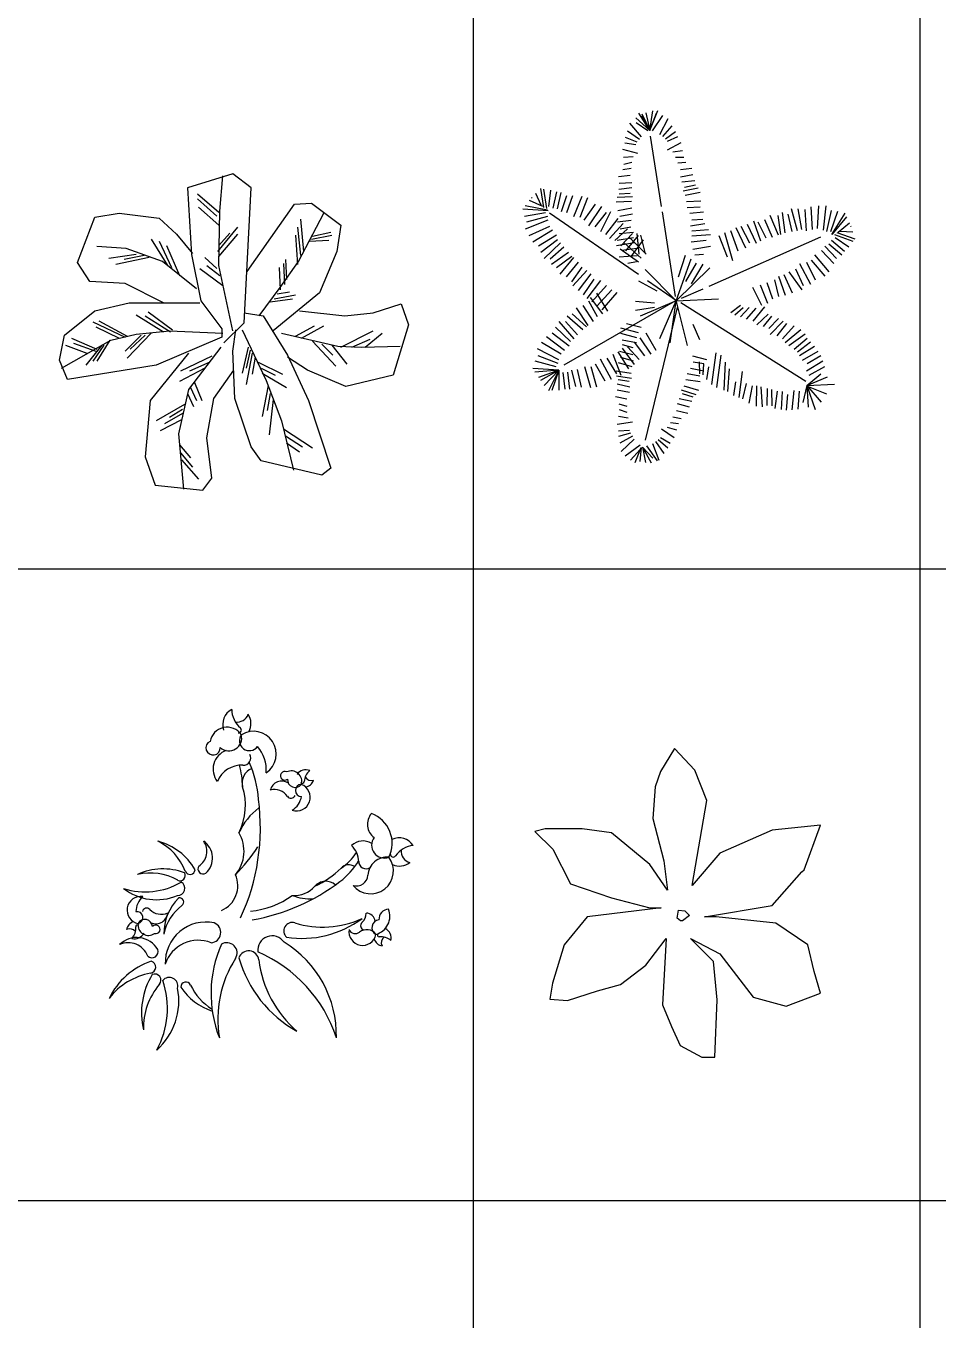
# Model space of a CAD drawing. Header units: inches. Extents: x 7658 to 73799, y 48 to 40262.
# Drawn here: x 15635 to 19816, y 19380 to 25311 of the extents above; entities that cross this region are included whole.
import ezdxf

# ---------------------------------------------------------------- set-up
doc = ezdxf.new("R2010")
doc.units = ezdxf.units.IN
doc.layers.add('www.cad-blocks.net', color=7, linetype='Continuous')
doc.styles.get("Standard").update_dxf_attribs({"font": 'arial.ttf'})

# ---------------------------------------------------------------- blocks, each defined once
blk = doc.blocks.new('A$C516926BB')
for p, q in [((6.2986, 38.5194), (6.2986, 0)), ((8.3458, 38.5194), (8.3458, 0)), ((0, 22.1292), (62.4121, 22.1292)), ((0, 19.2339), (62.4121, 19.2339))]:
    blk.add_line(p, q)
blk = doc.blocks.new('A$C240F5B3B')
at = {"color": 0}
for p, q in [((0.7949, 1.4501), (0.5869, 1.3855)), ((0.7348, 1.2793), (0.7487, 1.4409)), ((0.8781, 1.3855), (0.7949, 1.4501)), ((0.5869, 1.3855), (0.6054, 1.0807)), ((0.8457, 0.7666), (0.8781, 1.3855)), ((0.6331, 1.3578), (0.7302, 1.2746)), ((0.6331, 1.3347), (0.7209, 1.2562)), ((0.8596, 1.0022), (1.0768, 1.3116)), ((1.0768, 1.3116), (1.1553, 1.3162)), ((1.1553, 1.3162), (1.2894, 1.2146)), ((0.0832, 1.0437), (0.1617, 1.2515)), ((0.1617, 1.2515), (0.2727, 1.27)), ((0.2727, 1.27), (0.4575, 1.2469)), ((0.4575, 1.2469), (0.5361, 1.173)), ((0.6377, 1.2977), (0.7302, 1.2146)), ((0.7302, 1.0299), (0.7348, 1.2793)), ((1.0953, 1.0483), (1.2108, 1.27)), ((0.7256, 1.0945), (0.818, 1.2054)), ((1.0906, 1.2054), (1.1045, 1.076)), ((1.1045, 1.2423), (1.1184, 1.0945)), ((1.2894, 1.2146), (1.2709, 1.0945)), ((0.4205, 1.1499), (0.4945, 1.0299)), ((0.4575, 1.1407), (0.513, 1.0206)), ((0.5361, 1.173), (0.61, 1.0853)), ((0.7302, 1.1222), (0.781, 1.1777)), ((0.7302, 1.0714), (0.818, 1.173)), ((1.0814, 1.1684), (1.0906, 1.0345)), ((1.1461, 1.1407), (1.2339, 1.1453)), ((1.1553, 1.1499), (1.2478, 1.1684)), ((1.16, 1.1638), (1.2431, 1.1823)), ((0.305, 1.1084), (0.171, 1.1176)), ((0.3512, 1.0807), (0.2264, 1.0622)), ((0.3882, 1.076), (0.2958, 1.0576)), ((0.4714, 1.0483), (0.305, 1.1084)), ((0.4899, 1.1222), (0.5499, 0.9837)), ((0.6054, 1.0807), (0.647, 0.8682)), ((1.2709, 1.0945), (1.1923, 0.9052)), ((0.1386, 0.956), (0.0832, 1.0437)), ((0.4113, 1.0668), (0.2588, 1.0345)), ((0.6285, 0.9236), (0.4714, 1.0483)), ((0.6424, 1.016), (0.7487, 0.9375)), ((0.6655, 1.0668), (0.7209, 1.016)), ((0.6747, 1.0299), (0.7348, 0.9837)), ((0.7949, 0.7297), (0.7302, 1.0299)), ((1.0075, 1.0206), (1.0121, 0.919)), ((1.0121, 0.9283), (1.0953, 1.0483)), ((1.0259, 1.0391), (1.0306, 0.9421)), ((1.0352, 1.0576), (1.0398, 0.9652)), ((0.3004, 0.9467), (0.1386, 0.956)), ((0.476, 0.859), (0.3004, 0.9467)), ((0.915, 0.799), (1.0121, 0.9283)), ((1.1923, 0.9052), (0.9797, 0.7297)), ((0.9843, 0.8775), (1.0814, 0.8959)), ((0.9982, 0.9006), (1.0537, 0.9098)), ((0.1617, 0.822), (0.3189, 0.859)), ((0.3189, 0.859), (0.6424, 0.859)), ((0.647, 0.8682), (0.744, 0.7389)), ((0.9659, 0.8636), (1.0675, 0.8775)), ((1.4372, 0.8128), (1.5666, 0.8544)), ((1.5666, 0.8544), (1.599, 0.7574)), ((0.0231, 0.7112), (0.1617, 0.822)), ((0.1525, 0.7712), (0.3004, 0.702)), ((0.1802, 0.7759), (0.3096, 0.7066)), ((0.3512, 0.8036), (0.476, 0.7251)), ((0.3928, 0.799), (0.5083, 0.7251)), ((0.4067, 0.8174), (0.5176, 0.7343)), ((0.8457, 0.8128), (0.9335, 0.799)), ((0.9335, 0.799), (1.0444, 0.6188)), ((1.0999, 0.822), (1.3078, 0.799)), ((1.3078, 0.799), (1.4372, 0.8128)), ((0.1664, 0.7482), (0.2727, 0.6974)), ((0.2357, 0.6881), (0.3512, 0.7158)), ((0.4205, 0.7204), (0.3096, 0.605)), ((0.3512, 0.7158), (0.5037, 0.7297)), ((0.5037, 0.7297), (0.7487, 0.7204)), ((0.744, 0.7389), (0.744, 0.702)), ((0.7527, 0.6761), (0.8457, 0.7666)), ((0.7949, 0.6373), (0.8087, 0.7343)), ((0.8365, 0.7343), (0.9474, 0.5034)), ((1.0167, 0.7204), (1.2755, 0.6604)), ((1.0814, 0.7066), (1.1692, 0.7528)), ((1.1091, 0.6974), (1.2108, 0.7528)), ((1.2894, 0.6558), (1.4372, 0.7297)), ((1.4003, 0.6558), (1.4788, 0.7204)), ((1.599, 0.7574), (1.5297, 0.5265)), ((0, 0.5958), (0.0231, 0.7112)), ((0.0092, 0.5588), (0.2357, 0.6881)), ((0.0277, 0.665), (0.1248, 0.6281)), ((0.0555, 0.6974), (0.171, 0.6466)), ((0.0647, 0.6743), (0.1664, 0.6373)), ((0.1941, 0.665), (0.1202, 0.5727)), ((0.2033, 0.665), (0.1525, 0.5911)), ((0.2311, 0.6881), (0.171, 0.5911)), ((0.3743, 0.7112), (0.3004, 0.6373)), ((0.3928, 0.7112), (0.3235, 0.6466)), ((0.744, 0.702), (0.4437, 0.5727)), ((0.7394, 0.6558), (0.5915, 0.4618)), ((0.8642, 0.6558), (0.8365, 0.5357)), ((1.16, 0.6835), (1.2663, 0.568)), ((1.2016, 0.6696), (1.2524, 0.6188)), ((1.2478, 0.665), (1.3171, 0.5773)), ((1.2755, 0.6604), (1.3864, 0.6558)), ((1.3402, 0.6558), (1.4234, 0.6927)), ((1.3864, 0.6558), (1.562, 0.6604)), ((0.037, 0.508), (0, 0.5958)), ((0.5915, 0.6281), (0.4159, 0.411)), ((0.6978, 0.6142), (0.5546, 0.545)), ((0.8041, 0.4203), (0.7949, 0.6373)), ((0.8734, 0.6419), (0.855, 0.5588)), ((0.8827, 0.6281), (0.855, 0.4849)), ((0.8965, 0.6096), (0.8827, 0.5311)), ((1.0444, 0.6188), (1.1415, 0.411)), ((1.1369, 0.5496), (1.0444, 0.6096)), ((0.4437, 0.5727), (0.037, 0.508)), ((0.6655, 0.5588), (0.5499, 0.4988)), ((0.6886, 0.5865), (0.5962, 0.545)), ((0.7071, 0.4203), (0.7995, 0.5496)), ((0.9104, 0.5865), (1.0213, 0.5311)), ((0.9243, 0.5588), (0.989, 0.5265)), ((0.9289, 0.5357), (1.0398, 0.4711)), ((1.3125, 0.4757), (1.1369, 0.5496)), ((0.6193, 0.4942), (0.6516, 0.411)), ((0.9566, 0.4803), (0.9289, 0.3371)), ((0.9474, 0.5034), (1.0167, 0.3187)), ((1.5297, 0.5265), (1.3125, 0.4757)), ((0.5915, 0.4618), (0.5453, 0.2586)), ((0.5869, 0.4434), (0.6146, 0.3833)), ((0.6008, 0.4711), (0.6285, 0.411)), ((0.6747, 0.2401), (0.7071, 0.4203)), ((0.8781, 0.1986), (0.8041, 0.4203)), ((0.9659, 0.4434), (0.952, 0.3648)), ((0.9797, 0.4156), (0.9612, 0.254)), ((0.4159, 0.411), (0.3928, 0.1524)), ((0.573, 0.3926), (0.4437, 0.3187)), ((0.5638, 0.3695), (0.5037, 0.3325)), ((1.1415, 0.411), (1.2431, 0.1016)), ((0.5592, 0.3233), (0.4621, 0.2725)), ((0.5638, 0.351), (0.4806, 0.3048)), ((1.0167, 0.3187), (1.0722, 0.0924)), ((0.5453, 0.2586), (0.5684, 0.0046)), ((0.6978, 0.0554), (0.6747, 0.2401)), ((1.0259, 0.2817), (1.16, 0.194)), ((1.0352, 0.2494), (1.1137, 0.1986)), ((0.5499, 0.2078), (0.6008, 0.1478)), ((0.9243, 0.1339), (0.8781, 0.1986)), ((1.0398, 0.2171), (1.0999, 0.1755)), ((0.3928, 0.1524), (0.439, 0.0231)), ((0.5546, 0.1709), (0.61, 0.1062)), ((0.5592, 0.1385), (0.6377, 0.0508)), ((1.2016, 0.0693), (0.9243, 0.1339)), ((1.2431, 0.1016), (1.2016, 0.0693)), ((0.439, 0.0231), (0.6562, 0)), ((0.6562, 0), (0.6978, 0.0554))]:
    blk.add_line(p, q, dxfattribs=at)
blk = doc.blocks.new('A$C15D5407B')
at = {"color": 0}
for p, q in [((0.5828, 1.5235), (0.5319, 1.603)), ((0.565, 1.6047), (0.5828, 1.5235)), ((0.5828, 1.5235), (0.6194, 1.6155)), ((0.5828, 1.5235), (0.5966, 1.6145)), ((0.5828, 1.5235), (0.613, 1.6026)), ((0.5444, 1.4954), (0.4904, 1.5579)), ((0.5828, 1.5235), (0.5192, 1.5819)), ((0.573, 1.5224), (0.5199, 1.5592)), ((0.5828, 1.5235), (0.545, 1.5888)), ((0.5467, 1.6008), (0.5828, 1.5235)), ((0.5949, 1.5224), (0.6417, 1.5926)), ((0.6292, 1.5056), (0.6667, 1.5793)), ((0.6417, 1.4957), (0.6854, 1.5458)), ((0.525, 1.4699), (0.4715, 1.4912)), ((0.5347, 1.4827), (0.4803, 1.5209)), ((0.6363, 1.1762), (0.5861, 1.4972)), ((0.6542, 1.4856), (0.701, 1.5191)), ((0.6635, 1.4755), (0.7104, 1.4957)), ((0.5279, 1.4189), (0.4592, 1.4365)), ((0.5183, 1.4579), (0.468, 1.4662)), ((0.6635, 1.4354), (0.726, 1.4689)), ((0.6885, 1.4254), (0.7322, 1.4321)), ((0.506, 1.4032), (0.462, 1.3993)), ((0.4995, 1.3775), (0.4631, 1.3686)), ((0.701, 1.402), (0.7385, 1.402)), ((0.7104, 1.3752), (0.7479, 1.3786)), ((0.4919, 1.3171), (0.4388, 1.3108)), ((0.4968, 1.3493), (0.4596, 1.3436)), ((0.7228, 1.3451), (0.7759, 1.3518)), ((0.7228, 1.3116), (0.7791, 1.3217)), ((0.0976, 1.1712), (0.0828, 1.258)), ((0.1099, 1.1657), (0.097, 1.2543)), ((0.1202, 1.1747), (0.1294, 1.2502)), ((0.4995, 1.2603), (0.4403, 1.2526)), ((0.4999, 1.2846), (0.4429, 1.2809)), ((0.7291, 1.2882), (0.7884, 1.2949)), ((0.7354, 1.248), (0.804, 1.2615)), ((0.7416, 1.2648), (0.7916, 1.2748)), ((0.0926, 1.1754), (0.0309, 1.2024)), ((0.0438, 1.2173), (0.0411, 1.2142)), ((0.0847, 1.1822), (0.0603, 1.2352)), ((0.1394, 1.1672), (0.1559, 1.2431)), ((0.1599, 1.164), (0.1765, 1.2399)), ((0.1776, 1.1521), (0.203, 1.2256)), ((0.2027, 1.1478), (0.2296, 1.2256)), ((0.235, 1.1295), (0.2723, 1.2235)), ((0.263, 1.1267), (0.2989, 1.2163)), ((0.4987, 1.1981), (0.4288, 1.1947)), ((0.503, 1.2198), (0.4331, 1.2164)), ((0.4929, 1.2346), (0.442, 1.2324)), ((0.7447, 1.228), (0.8134, 1.2414)), ((0.7509, 1.1979), (0.8165, 1.2012)), ((0.1162, 1.1552), (0, 1.1637)), ((0.1053, 1.1457), (0.008, 1.1294)), ((0.113, 1.1579), (0.0118, 1.1791)), ((0.1141, 1.1291), (0.0181, 1.1029)), ((0.5311, 0.8633), (0.1231, 1.1447)), ((0.2821, 1.1121), (0.334, 1.1855)), ((0.3027, 1.0876), (0.362, 1.1756)), ((0.3321, 1.082), (0.384, 1.1484)), ((0.3585, 1.0607), (0.4046, 1.1523)), ((0.4999, 1.1674), (0.4354, 1.1549)), ((0.5032, 1.1406), (0.4448, 1.1297)), ((0.7009, 0.7629), (0.6402, 1.1516)), ((0.7541, 1.1711), (0.8134, 1.1745)), ((0.7666, 1.1444), (0.829, 1.1511)), ((1.1725, 1.044), (1.135, 1.1343)), ((1.1694, 1.1343), (1.1818, 1.0473)), ((1.2037, 1.054), (1.1912, 1.1477)), ((1.2349, 1.0607), (1.2162, 1.141)), ((1.2599, 1.0641), (1.2318, 1.1644)), ((1.2787, 1.0708), (1.263, 1.1644)), ((1.3005, 1.0641), (1.2943, 1.161)), ((1.3286, 1.0708), (1.3224, 1.1745)), ((1.3505, 1.0741), (1.3567, 1.1778)), ((1.3786, 1.0674), (1.3911, 1.1778)), ((1.3942, 1.0607), (1.416, 1.1577)), ((1.4129, 1.0607), (1.4441, 1.1544)), ((1.4163, 1.0466), (1.4782, 1.1453)), ((1.4202, 1.0482), (1.4863, 1.1277)), ((0.1155, 1.1121), (0.0121, 1.0715)), ((0.1227, 1.0842), (0.0282, 1.0411)), ((0.3806, 1.0476), (0.437, 1.1199)), ((0.3982, 1.0287), (0.4604, 1.097)), ((0.4217, 1.02), (0.4809, 1.0726)), ((0.4975, 1.1117), (0.4352, 1.1032)), ((0.4956, 1.0802), (0.4463, 1.0715)), ((0.7697, 1.0875), (0.8353, 1.0975)), ((0.7759, 1.1142), (0.8259, 1.1176)), ((0.7759, 1.0641), (0.8509, 1.0708)), ((1.0226, 0.9838), (0.9789, 1.0774)), ((1.0414, 1.0072), (1.0007, 1.0841)), ((1.0288, 1.0942), (1.0695, 1.0072)), ((1.0913, 1.0172), (1.0601, 1.1075)), ((1.1163, 1.0306), (1.0788, 1.1042)), ((1.1444, 1.034), (1.11, 1.1142)), ((1.4452, 1.058), (1.498, 1.0999)), ((1.505, 1.0815), (1.5036, 1.0853)), ((0.1359, 1.0664), (0.0472, 1.0123)), ((0.155, 1.0447), (0.0722, 0.9938)), ((0.1593, 1.0223), (0.0838, 0.9646)), ((0.174, 1.0089), (0.0985, 0.937)), ((0.5132, 1.0088), (0.4298, 0.9951)), ((0.5076, 1.0315), (0.4332, 1.02)), ((0.5081, 1.0557), (0.442, 1.0498)), ((0.4497, 0.9959), (0.503, 1.0524)), ((0.5423, 0.9393), (0.4654, 1.0091)), ((0.4731, 0.973), (0.531, 1.0425)), ((0.5652, 0.957), (0.4869, 1.0359)), ((0.4981, 0.9473), (0.553, 1.0223)), ((0.5337, 0.9571), (0.5241, 1.0522)), ((0.561, 0.9644), (0.5416, 1.0447)), ((0.7728, 1.0139), (0.8415, 1.0205)), ((0.7759, 1.0407), (0.8602, 1.0473)), ((0.8545, 0.8107), (1.3661, 1.0358)), ((0.9383, 0.9436), (0.9009, 1.0407)), ((0.9626, 0.9268), (0.9258, 1.054)), ((0.9883, 0.9704), (0.954, 1.0641)), ((1.416, 1.0205), (1.4754, 0.9704)), ((1.4285, 1.0473), (1.5128, 1.0172)), ((1.4317, 1.034), (1.4941, 0.9904)), ((1.4391, 1.0556), (1.5228, 1.028)), ((1.4549, 1.0618), (1.5132, 1.0586)), ((0.1887, 0.9884), (0.1264, 0.9342)), ((0.2092, 0.9639), (0.1322, 0.909)), ((0.5246, 0.9495), (0.4426, 0.9431)), ((0.5313, 0.9201), (0.4465, 0.9802)), ((0.5227, 0.9835), (0.4544, 0.9735)), ((0.7135, 0.8536), (0.7461, 0.9526)), ((0.7791, 0.9805), (0.8602, 0.9938)), ((0.7884, 0.9537), (0.829, 0.957)), ((1.338, 0.9537), (1.4036, 0.8767)), ((1.3692, 0.9737), (1.4254, 0.9135)), ((1.3848, 0.9938), (1.4379, 0.9369)), ((1.4036, 1.0039), (1.4629, 0.9537)), ((0.1543, 0.8959), (0.2253, 0.9477)), ((0.2327, 0.941), (0.1704, 0.8656)), ((0.2547, 0.9208), (0.1998, 0.8529)), ((0.2708, 0.8976), (0.2233, 0.83)), ((0.5219, 0.9213), (0.4817, 0.9149)), ((0.7041, 0.7429), (0.772, 0.9352)), ((0.7041, 0.7429), (0.8572, 0.8941)), ((0.7472, 0.831), (0.7961, 0.915)), ((0.7743, 0.8209), (0.8269, 0.9105)), ((1.2506, 0.8901), (1.2849, 0.8131)), ((1.2693, 0.9135), (1.3192, 0.8198)), ((1.3005, 0.9202), (1.3411, 0.8399)), ((1.3224, 0.9302), (1.3848, 0.8566)), ((0.2943, 0.8818), (0.2291, 0.8119)), ((0.2556, 0.7906), (0.3134, 0.8672)), ((0.3266, 0.8424), (0.2776, 0.7705)), ((0.356, 0.8367), (0.2937, 0.7543)), ((0.6156, 0.7875), (0.5327, 0.834)), ((0.7041, 0.7429), (0.5621, 0.8865)), ((0.7048, 0.7434), (0.5721, 0.8349)), ((1.1537, 0.8399), (1.1725, 0.763)), ((1.1725, 0.8566), (1.2037, 0.7697)), ((1.1975, 0.8634), (1.2349, 0.7797)), ((1.2193, 0.8767), (1.2787, 0.7931)), ((0.3839, 0.8127), (0.3172, 0.7385)), ((0.3389, 0.7776), (0.3885, 0.6954)), ((0.4089, 0.7941), (0.3393, 0.7183)), ((0.431, 0.7811), (0.3628, 0.7025)), ((0.7283, 0.7551), (0.8273, 0.7987)), ((1.0539, 0.8065), (1.0944, 0.7229)), ((1.0882, 0.8165), (1.1225, 0.7328)), ((1.1194, 0.8265), (1.1444, 0.753)), ((0.7009, 0.7434), (0.188, 0.4482)), ((0.3246, 0.6481), (0.2771, 0.7213)), ((0.343, 0.6696), (0.3028, 0.7417)), ((0.368, 0.6828), (0.3104, 0.7591)), ((0.6042, 0.7328), (0.5168, 0.7396)), ((0.6042, 0.7128), (0.5168, 0.6994)), ((0.7041, 0.7429), (0.5387, 0.6726)), ((0.7087, 0.7122), (0.5618, 0.1044)), ((0.6285, 0.5701), (0.7041, 0.7429)), ((0.6756, 0.5506), (0.7041, 0.7429)), ((0.7041, 0.7429), (0.8977, 0.753)), ((0.7041, 0.7396), (0.7541, 0.5388)), ((0.7244, 0.7356), (1.297, 0.3743)), ((0.954, 0.6894), (0.9977, 0.7229)), ((0.9727, 0.6793), (1.0101, 0.7128)), ((0.9977, 0.6693), (1.0382, 0.7128)), ((1.0569, 0.6492), (1.11, 0.7162)), ((0.2749, 0.61), (0.204, 0.6725)), ((0.2273, 0.6832), (0.2926, 0.6244)), ((0.3006, 0.6303), (0.2464, 0.7117)), ((1.0258, 0.6593), (1.0695, 0.7094)), ((1.0726, 0.6325), (1.1257, 0.6827)), ((1.1038, 0.6258), (1.1413, 0.6726)), ((1.1288, 0.6157), (1.1725, 0.6626)), ((0.2126, 0.5352), (0.1355, 0.5944)), ((0.2192, 0.5571), (0.1501, 0.6222)), ((0.2352, 0.5689), (0.1675, 0.6482)), ((0.2519, 0.5878), (0.1956, 0.648)), ((0.5312, 0.5963), (0.4497, 0.6186)), ((0.5233, 0.5742), (0.4505, 0.5934)), ((0.5433, 0.6204), (0.4764, 0.6375)), ((0.5639, 0.5965), (0.6108, 0.5163)), ((0.7791, 0.6359), (0.8103, 0.5656)), ((1.135, 0.589), (1.1944, 0.6492)), ((1.1662, 0.5823), (1.2099, 0.6392)), ((1.1912, 0.5689), (1.2443, 0.6292)), ((1.2037, 0.5522), (1.2755, 0.6124)), ((0.1764, 0.4993), (0.0869, 0.5519)), ((0.1914, 0.5156), (0.1087, 0.5785)), ((0.5212, 0.5501), (0.4561, 0.5629)), ((0.5062, 0.5271), (0.4581, 0.5409)), ((0.5108, 0.5533), (0.558, 0.4916)), ((0.5365, 0.5736), (0.5868, 0.4985)), ((1.2193, 0.5388), (1.2943, 0.5923)), ((1.2443, 0.5221), (1.3037, 0.5723)), ((1.2599, 0.5087), (1.3192, 0.5555)), ((1.2693, 0.492), (1.338, 0.5355)), ((0.1664, 0.4722), (0.0677, 0.5233)), ((0.1632, 0.4555), (0.0705, 0.4914)), ((0.355, 0.4773), (0.405, 0.3836)), ((0.3849, 0.4798), (0.4297, 0.4084)), ((0.4134, 0.4983), (0.4498, 0.4024)), ((0.4367, 0.509), (0.4853, 0.4312)), ((0.5048, 0.4955), (0.4438, 0.5105)), ((0.5075, 0.4661), (0.4505, 0.4831)), ((0.4562, 0.5259), (0.511, 0.4516)), ((0.4805, 0.5322), (0.5339, 0.4738)), ((0.778, 0.4911), (0.8422, 0.4743)), ((0.8845, 0.5053), (0.8653, 0.3603)), ((0.9079, 0.4936), (0.8884, 0.3454)), ((1.2818, 0.4719), (1.3536, 0.5121)), ((1.3037, 0.4552), (1.3661, 0.492)), ((0.1653, 0.4257), (0.0461, 0.4328)), ((0.1653, 0.4257), (0.0563, 0.4164)), ((0.1528, 0.4399), (0.0576, 0.4662)), ((0.1653, 0.4257), (0.0729, 0.3912)), ((0.1653, 0.4257), (0.0818, 0.3784)), ((0.1653, 0.4257), (0.0987, 0.3555)), ((0.1653, 0.4257), (0.1187, 0.3305)), ((0.1653, 0.4257), (0.1332, 0.3328)), ((0.1653, 0.4257), (0.1659, 0.3334)), ((0.2052, 0.4161), (0.2138, 0.3388)), ((0.224, 0.4261), (0.2417, 0.3503)), ((0.2494, 0.4278), (0.2681, 0.3476)), ((0.2834, 0.4426), (0.3108, 0.3452)), ((0.3116, 0.4425), (0.3379, 0.3496)), ((0.3321, 0.455), (0.3761, 0.3767)), ((0.497, 0.4094), (0.4278, 0.4202)), ((0.5013, 0.4399), (0.4385, 0.459)), ((0.769, 0.4349), (0.8304, 0.4217)), ((0.7814, 0.4639), (0.8308, 0.4553)), ((0.8088, 0.463), (0.8099, 0.408)), ((0.8283, 0.4547), (0.8256, 0.4045)), ((0.8518, 0.4414), (0.8431, 0.3826)), ((0.9274, 0.4624), (0.9212, 0.3331)), ((0.9469, 0.4312), (0.9388, 0.3271)), ((1.0055, 0.4195), (0.9903, 0.3003)), ((1.3005, 0.4217), (1.3755, 0.4686)), ((1.313, 0.4017), (1.3848, 0.4418)), ((0.1844, 0.415), (0.193, 0.3378)), ((0.4989, 0.3874), (0.4298, 0.3981)), ((0.4912, 0.3475), (0.4331, 0.3614)), ((0.4874, 0.3738), (0.437, 0.3813)), ((0.7478, 0.3833), (0.8127, 0.3731)), ((0.7538, 0.4096), (0.8124, 0.4)), ((0.9755, 0.3724), (0.9662, 0.309)), ((1.0249, 0.364), (1.0078, 0.2944)), ((1.3026, 0.3552), (1.3661, 0.4084)), ((1.3026, 0.3552), (1.3973, 0.395)), ((1.3026, 0.3552), (1.4286, 0.3609)), ((0.4778, 0.2919), (0.4255, 0.3036)), ((0.4891, 0.3234), (0.4328, 0.333)), ((0.7271, 0.335), (0.794, 0.3145)), ((0.7316, 0.3177), (0.7802, 0.3025)), ((0.7385, 0.354), (0.8054, 0.3335)), ((1.051, 0.3529), (1.0371, 0.2738)), ((1.0718, 0.3535), (1.0696, 0.2598)), ((1.0921, 0.3497), (1.0971, 0.2577)), ((1.1208, 0.3406), (1.1186, 0.2629)), ((1.141, 0.3367), (1.1414, 0.2612)), ((1.1665, 0.3298), (1.1564, 0.2491)), ((1.1899, 0.327), (1.1842, 0.2449)), ((1.2144, 0.3144), (1.2077, 0.2422)), ((1.2433, 0.3315), (1.2329, 0.2437)), ((1.2668, 0.3288), (1.2611, 0.2467)), ((1.3026, 0.3552), (1.2834, 0.2779)), ((1.3015, 0.3541), (1.3931, 0.317)), ((1.3026, 0.3552), (1.3686, 0.2784)), ((1.3026, 0.3552), (1.3401, 0.2458)), ((1.3026, 0.3552), (1.3088, 0.2553)), ((0.4793, 0.2593), (0.4429, 0.2689)), ((0.479, 0.231), (0.4437, 0.2437)), ((0.7045, 0.2398), (0.7566, 0.2276)), ((0.708, 0.2731), (0.7629, 0.2572)), ((0.7166, 0.2958), (0.7749, 0.2829)), ((0.5029, 0.1868), (0.4328, 0.1765)), ((0.4828, 0.2047), (0.4394, 0.2133)), ((0.6768, 0.1855), (0.7141, 0.1816)), ((0.6889, 0.2112), (0.7258, 0.2039)), ((0.4893, 0.149), (0.4384, 0.146)), ((0.4946, 0.1364), (0.4392, 0.1208)), ((0.503, 0.1227), (0.4448, 0.0904)), ((0.636, 0.1562), (0.6947, 0.1164)), ((0.6619, 0.1636), (0.7047, 0.1523)), ((0.5113, 0.1091), (0.4511, 0.0525)), ((0.5379, 0.0817), (0.4701, 0.0315)), ((0.5378, 0.0614), (0.4936, 0.0124)), ((0.515, 0.0028), (0.5437, 0.0705)), ((0.5437, 0.0705), (0.5368, 0.0062)), ((0.5485, 0.0722), (0.5889, 0)), ((0.5485, 0.0722), (0.5959, 0.0216)), ((0.5485, 0.0722), (0.5622, 0.0023)), ((0.5676, 0.0791), (0.616, 0.0091)), ((0.5945, 0.09), (0.6241, 0.0128)), ((0.608, 0.0986), (0.6462, 0.0442)), ((0.6215, 0.1073), (0.6645, 0.0691)), ((0.6318, 0.1163), (0.6763, 0.0914))]:
    blk.add_line(p, q, dxfattribs=at)
at = {"color": 0, "width": 0.8, "flags": 9}
for tag, p in [('XSIZE', (0.7091, 0.7629)), ('YSIZE', (0.7091, 0.7529))]:
    blk.add_attdef(tag, p, '', height=0.000321, dxfattribs=at)
blk = doc.blocks.new('A$C30A65D17')
for centre, major_axis, start_param, end_param in [((0.6, 1.4916), (-0.056, 0.056), -0.284622, 1.115381), ((0.6739, 1.5617), (-0.0791, 0.0791), 0.791168, 1.653415), ((0.5407, 1.3998), (0.0562, 0.0562), 6.10209, 8.453968), ((0.5871, 1.5567), (-0.0378, 0.0378), 2.186689, 3.591707), ((0.5713, 1.4962), (0.0558, 0.0558), 5.004919, 6.073112), ((0.5487, 1.4301), (0.0418, 0.0418), 3.20347, 5.750526), ((0.5929, 1.4662), (-0.00945, 0.00945), 2.201183, 4.795008), ((0.643, 1.4178), (0.0324, 0.0324), 1.722727, 4.858315), ((0.6616, 1.3569), (-0.0736, 0.0736), 2.950966, 6.060565), ((0.4767, 1.3848), (0.0232, 0.0232), 1.228936, 5.528181), ((0.5666, 1.2873), (0.0638, 0.0638), 1.127029, 3.028301), ((0.5656, 1.2856), (-0.1096, 0.1096), 3.830711, 4.670194), ((0.6089, 1.183), (-0.0867, 0.0867), -0.8237, 0.382234), ((0.2613, 1.2089), (0.2474, 0.2474), 5.490894, 5.777405), ((0.616, 1.3386), (-0.0234, 0.0234), 2.284261, 4.443523), ((0.179, 1.1142), (0.3583, 0.3583), 5.565787, 5.913618), ((0.6846, 1.2219), (0.0531, 0.0531), 1.203741, 2.562733), ((0.805, 1.2567), (0.0139, 0.0139), 0.311364, 4.610609), ((0.8355, 1.2317), (0.0337, 0.0337), 5.184519, 7.536397), ((0.9009, 1.2369), (-0.0336, 0.0336), -1.202194, 0.197809), ((0.9612, 1.2272), (-0.0475, 0.0475), -0.126404, 0.735843), ((0.9272, 1.2668), (0.0227, 0.0227), 2.839913, 4.244931), ((0.3523, 1.1209), (-0.1928, 0.1928), 3.457424, 4.246335), ((0.7913, 1.1783), (-0.0383, 0.0383), -1.36134, 0.539933), ((0.7571, 1.1201), (-0.052, 0.052), 4.541913, 5.747847), ((0.8529, 1.2389), (0.0251, 0.0251), 2.285898, 4.832954), ((0.8591, 1.1584), (-0.0442, 0.0442), 2.033394, 5.142993), ((0.8814, 1.1895), (0.0194, 0.0194), 0.805155, 3.940743), ((0.8862, 1.231), (-0.00567, 0.00567), 1.283611, 3.877436), ((0.8926, 1.2522), (0.0335, 0.0335), 4.087347, 5.15554), ((-0.2924, 1.0181), (-0.697, 0.697), 3.494601, 4.05981), ((0.8338, 1.1735), (-0.014, 0.014), 1.366689, 3.525952), ((0.7902, 1.1781), (0.0658, 0.0658), 4.483936, 5.323419), ((0.8642, 0.8721), (0.2097, 0.2097), 1.427086, 1.92429), ((1.2586, 1.0346), (-0.0529, 0.0529), 0.071457, 1.72864), ((1.1522, 0.9475), (-0.1025, 0.1025), 3.466343, 5.146057), ((0.1514, 0.6863), (0.1981, 0.1981), 6.021782, 6.806148), ((0.1078, 0.7263), (0.1827, 0.1827), 5.868033, 6.601585), ((0.3683, 0.9108), (0.0565, 0.0565), 4.486657, 6.113095), ((0.3811, 0.88), (0.0658, 0.0658), 4.657255, 6.470032), ((0.4507, 0.9108), (-0.1185, 0.1185), 3.228315, 4.462097), ((1.1634, 0.8845), (0.052, 0.052), 0.208202, 1.568246), ((1.2623, 0.9389), (-0.0418, 0.0418), 0.148568, 2.695624), ((1.328, 0.8931), (0.056, 0.056), 6.085254, 7.485257), ((-0.1279, 1.4816), (0.6929, 0.6929), 4.732793, 4.900597), ((0.9367, 1.0298), (-0.1649, 0.1649), 2.929693, 3.360234), ((1.0415, 0.8619), (0.0724, 0.0724), 5.512544, 6.315715), ((1.1468, 0.8961), (-0.0111, 0.0111), 0.145154, 0.218641), ((1.302, 0.8979), (-0.00945, 0.00945), 0.717078, 3.310902), ((1.4042, 0.8256), (-0.0791, 0.0791), -0.692938, 0.16931), ((1.3917, 0.9116), (-0.0378, 0.0378), 0.702583, 2.107601), ((0.2471, 0.5499), (0.1981, 0.1981), 0.428794, 1.213161), ((0.4306, 0.8306), (0.0166, 0.0166), 1.792779, 4.489791), ((0.7752, 1.121), (-0.2876, 0.2876), 2.782107, 3.143126), ((0.8538, 1.041), (0.2389, 0.2389), 4.575383, 4.958671), ((1.0987, 0.7985), (-0.0354, 0.0354), -1.35746, 0.001533), ((1.1991, 0.8201), (-0.0736, 0.0736), 1.46686, 4.576459), ((1.177, 0.8639), (0.0234, 0.0234), 2.370951, 4.530214), ((1.2727, 0.797), (-0.0612, 0.0612), -0.893027, 0.737846), ((1.3301, 0.922), (-0.0558, 0.0558), 1.950016, 3.01821), ((0.1881, 0.553), (0.1827, 0.1827), 0.275045, 1.008598), ((0.3257, 0.7989), (0.0166, 0.0166), 3.416638, 6.11365), ((0.3705, 0.8282), (0.0166, 0.0166), 2.72644, 5.423453), ((0.4671, 0.7526), (-0.0868, 0.0868), 2.761109, 4.350285), ((0.4937, 1.5163), (0.6605, 0.6605), 4.10178, 4.575383), ((0.9928, 0.708), (-0.0463, 0.0463), -1.523906, 0.07559), ((1.1346, 0.8035), (0.0365, 0.0365), 3.604999, 5.450235), ((0.1658, 1.0502), (-0.2302, 0.2302), 2.042823, 2.885546), ((0.2173, 0.9376), (-0.1759, 0.1759), 1.699902, 2.750173), ((0.3145, 0.7406), (-0.0231, 0.0231), 2.300605, 4.997617), ((0.8489, 0.8352), (-0.0896, 0.0896), 2.282382, 3.196168), ((0.1446, 0.6413), (0.0442, 0.0442), 0.627661, 3.73726), ((0.2159, 0.6332), (0.0658, 0.0658), 1.507406, 2.346889), ((0.4843, 0.532), (-0.1651, 0.1651), 0.002838, 0.787204), ((0.4616, 0.4883), (0.1522, 0.1522), 1.419885, 2.153438), ((0.3224, 0.6774), (-0.0139, 0.0139), 2.990682, 5.687694), ((0.6086, 1.029), (0.2792, 0.2792), 4.029011, 4.551919), ((0.9214, 0.9096), (-0.1533, 0.1533), 1.969259, 2.421354), ((0.1278, 0.607), (-0.0194, 0.0194), 2.541015, 5.676603), ((0.164, 0.5629), (0.0251, 0.0251), 5.592554, 8.13961), ((0.1721, 0.6306), (0.014, 0.014), 6.244141, 8.403404), ((0.239, 0.6958), (-0.052, 0.052), 1.565384, 2.771318), ((0.2147, 0.6328), (-0.0383, 0.0383), 1.945316, 3.846589), ((0.4434, 0.4003), (0.1316, 0.1316), 0.578131, 2.390909), ((0.8823, 0.9784), (-0.3302, 0.3302), 2.2069, 2.991266), ((0.9797, 0.9937), (-0.3044, 0.3044), 2.05315, 2.786703), ((1.1176, 0.6293), (-0.0434, 0.0434), 3.097836, 3.901007), ((1.1763, 0.5836), (0.0312, 0.0312), 5.647475, 7.007519), ((1.2401, 0.5609), (-0.0251, 0.0251), -0.695344, 1.851712), ((1.2001, 0.6138), (0.0615, 0.0615), 4.193227, 5.872942), ((1.2816, 0.6008), (0.0317, 0.0317), 0.798342, 2.455525), ((0.127, 0.5433), (-0.0335, 0.0335), -0.459979, 0.608214), ((0.0953, 0.5232), (0.0227, 0.0227), 6.146569, 7.551587), ((0.0552, 0.5566), (-0.0475, 0.0475), 3.180252, 4.042499), ((0.1163, 0.557), (-0.0336, 0.0336), 2.104462, 3.504465), ((0.1299, 0.5653), (0.00567, 0.00567), 6.161064, 8.754888), ((0.18, 0.5729), (-0.0337, 0.0337), 0.637193, 2.989071), ((0.2141, 0.5533), (0.0139, 0.0139), 3.61802, 7.917265), ((0.4645, 0.5386), (0.0333, 0.0333), 3.996841, 6.693853), ((0.8395, 0.5453), (0.0277, 0.0277), 0.482354, 3.179366), ((1.1617, 0.5419), (0.0442, 0.0442), 2.193745, 5.303344), ((1.1285, 0.5642), (-0.0219, 0.0219), 1.190291, 3.035527), ((1.1807, 0.4997), (0.0367, 0.0367), 6.117043, 7.747916), ((1.1725, 0.5693), (-0.014, 0.014), -0.043757, 2.115506), ((1.2458, 0.5132), (-0.0336, 0.0336), 3.670546, 5.070549), ((0.1268, 0.4039), (0.079, 0.079), 6.034331, 7.847109), ((0.0876, 0.396), (0.0677, 0.0677), 5.863733, 7.490172), ((0.4088, 0.3432), (0.1129, 0.1129), 0.407533, 2.033972), ((1.0276, 0.2592), (-0.3963, 0.3963), 0.371862, 1.156228), ((0.5394, 0.4445), (-0.0333, 0.0333), 3.359706, 6.056718), ((0.747, 0.458), (0.0462, 0.0462), 6.075463, 8.772475), ((0.5445, 0.068), (-0.3517, 0.3517), 3.903964, 4.954235), ((1.2596, 0.5238), (0.0335, 0.0335), 2.676901, 3.745094), ((1.2376, 0.5268), (0.00567, 0.00567), 1.443962, 4.037787), ((1.2459, 0.4521), (0.0475, 0.0475), 0.033947, 0.896194), ((1.2795, 0.4921), (0.0227, 0.0227), 1.429468, 2.834486), ((0.1964, 0.4508), (-0.02, 0.02), 1.599059, 4.296071), ((1.0148, 0.1416), (-0.3653, 0.3653), 0.218113, 0.951665), ((0.6397, 0.407), (-0.0333, 0.0333), 4.049903, 6.746916), ((1.1342, 0.575), (0.3963, 0.3963), 2.632856, 3.417222), ((0.4238, -0.1482), (0.4604, 0.4604), 5.817681, 6.660403), ((0.3019, 0.0886), (-0.2378, 0.2378), -0.455123, 0.329243), ((0.1853, 0.3795), (-0.02, 0.02), 2.532721, 5.229733), ((1.1991, 0.4761), (0.3653, 0.3653), 2.479107, 3.212659), ((0.2447, 0.0465), (-0.2192, 0.2192), -0.608872, 0.12468), ((0.4846, 0.1699), (-0.2378, 0.2378), 0.235075, 1.019441), ((0.4673, 0.101), (-0.2192, 0.2192), 0.081326, 0.814878), ((0.2095, 0.3199), (0.02, 0.02), 4.793715, 7.490727), ((-0.1233, 0.1897), (-0.2762, 0.2762), 3.4199, 4.262622), ((0.2757, 0.2933), (0.0277, 0.0277), 5.248478, 7.94549), ((0.3518, 0.2879), (-0.0166, 0.0166), 4.367758, 7.06477), ((0.6067, 0.4081), (0.1827, 0.1827), 2.796962, 3.377127), ((0.0212, 0.2242), (0.211, 0.211), 4.647775, 5.698046), ((0.5604, 0.4449), (-0.1981, 0.1981), 1.379914, 2.038908)]:
    blk.add_ellipse(centre, major_axis=major_axis, ratio=1, start_param=start_param, end_param=end_param)
blk = doc.blocks.new('A$C5F540654')
for p, q in [((0.6394, 1.4135), (0.5751, 1.3084)), ((0.7329, 1.3142), (0.6394, 1.4135)), ((0.5751, 1.3084), (0.5517, 1.2383)), ((0.7878, 1.1751), (0.7329, 1.3142)), ((0.5517, 1.2383), (0.54, 1.0934)), ((0.7211, 0.786), (0.7878, 1.1751)), ((0.54, 1.0934), (0.5903, 0.8995)), ((0.0468, 1.0455), (0, 1.0338)), ((0, 1.0338), (0.0818, 0.952)), ((0.2163, 1.0455), (0.0468, 1.0455)), ((0.3507, 1.028), (0.2163, 1.0455)), ((0.5261, 0.882), (0.3507, 1.028)), ((1.0872, 1.0397), (0.8475, 0.9346)), ((1.3093, 1.0631), (1.0872, 1.0397)), ((1.2333, 0.8586), (1.3093, 1.0631)), ((0.0818, 0.952), (0.1637, 0.7943)), ((0.5903, 0.8995), (0.6079, 0.7652)), ((0.8475, 0.9346), (0.7211, 0.786)), ((0.6079, 0.7652), (0.5261, 0.882)), ((1.0872, 0.6951), (1.2226, 0.8482)), ((1.2226, 0.8482), (1.2333, 0.8586)), ((0.1637, 0.7943), (0.3507, 0.7301)), ((0.3507, 0.7301), (0.5261, 0.6834)), ((0.5787, 0.6834), (0.2397, 0.6425)), ((0.5261, 0.6834), (0.5787, 0.6834)), ((0.6524, 0.6363), (0.6585, 0.6726)), ((0.6585, 0.6726), (0.6867, 0.6705)), ((0.6867, 0.6705), (0.7089, 0.6484)), ((0.7774, 0.6425), (1.0872, 0.6951)), ((0.2397, 0.6425), (0.1345, 0.514)), ((0.6665, 0.6242), (0.6524, 0.6363)), ((0.6766, 0.6242), (0.6665, 0.6242)), ((0.7089, 0.6484), (0.6766, 0.6242)), ((0.83, 0.6425), (0.7774, 0.6425)), ((1.1047, 0.6133), (0.83, 0.6425)), ((1.2508, 0.514), (1.1047, 0.6133)), ((0.5085, 0.4205), (0.5962, 0.5374)), ((0.6021, 0.5432), (0.5845, 0.2395)), ((0.5962, 0.5374), (0.6021, 0.5432)), ((0.8183, 0.4381), (0.7131, 0.5432)), ((0.7131, 0.5432), (0.8475, 0.4731)), ((0.1345, 0.514), (0.0798, 0.3387)), ((1.2801, 0.3914), (1.2508, 0.514)), ((0.3916, 0.3329), (0.5085, 0.4205)), ((0.8359, 0.2628), (0.8183, 0.4381)), ((0.8475, 0.4731), (0.9995, 0.2745)), ((1.3093, 0.2921), (1.2801, 0.3914)), ((0.0798, 0.3387), (0.0681, 0.2651)), ((0.1499, 0.2593), (0.2864, 0.3037)), ((0.2864, 0.3037), (0.3916, 0.3329)), ((0.0681, 0.2651), (0.1499, 0.2593)), ((0.5845, 0.2395), (0.6255, 0.1402)), ((0.8242, 0), (0.8359, 0.2628)), ((0.9995, 0.2745), (1.1515, 0.2337)), ((1.1515, 0.2337), (1.3093, 0.2921)), ((0.6255, 0.1402), (0.6664, 0.0526)), ((0.6664, 0.0526), (0.7657, 0)), ((0.7657, 0), (0.8242, 0))]:
    blk.add_line(p, q)

msp = doc.modelspace()

# ---------------------------------------------------------------- block references
at = {"xscale": 1000, "yscale": 1000, "zscale": 1000}
for name, p in [('A$C15D5407B', (17912, 23308)), ('A$C240F5B3B', (15789.1, 23183.2)), ('A$C30A65D17', (16016.4, 20617.7)), ('A$C5F540654', (17968.1, 20585.4))]:
    msp.add_blockref(name, p, dxfattribs=at)
at = {"layer": 'www.cad-blocks.net', "color": 155, "true_color": 0x546d8e, "xscale": 1000, "yscale": 1000, "zscale": 1000}
msp.add_blockref('A$C516926BB', (11386.7, 694.4), dxfattribs=at)

doc.saveas('drawing.dxf')
